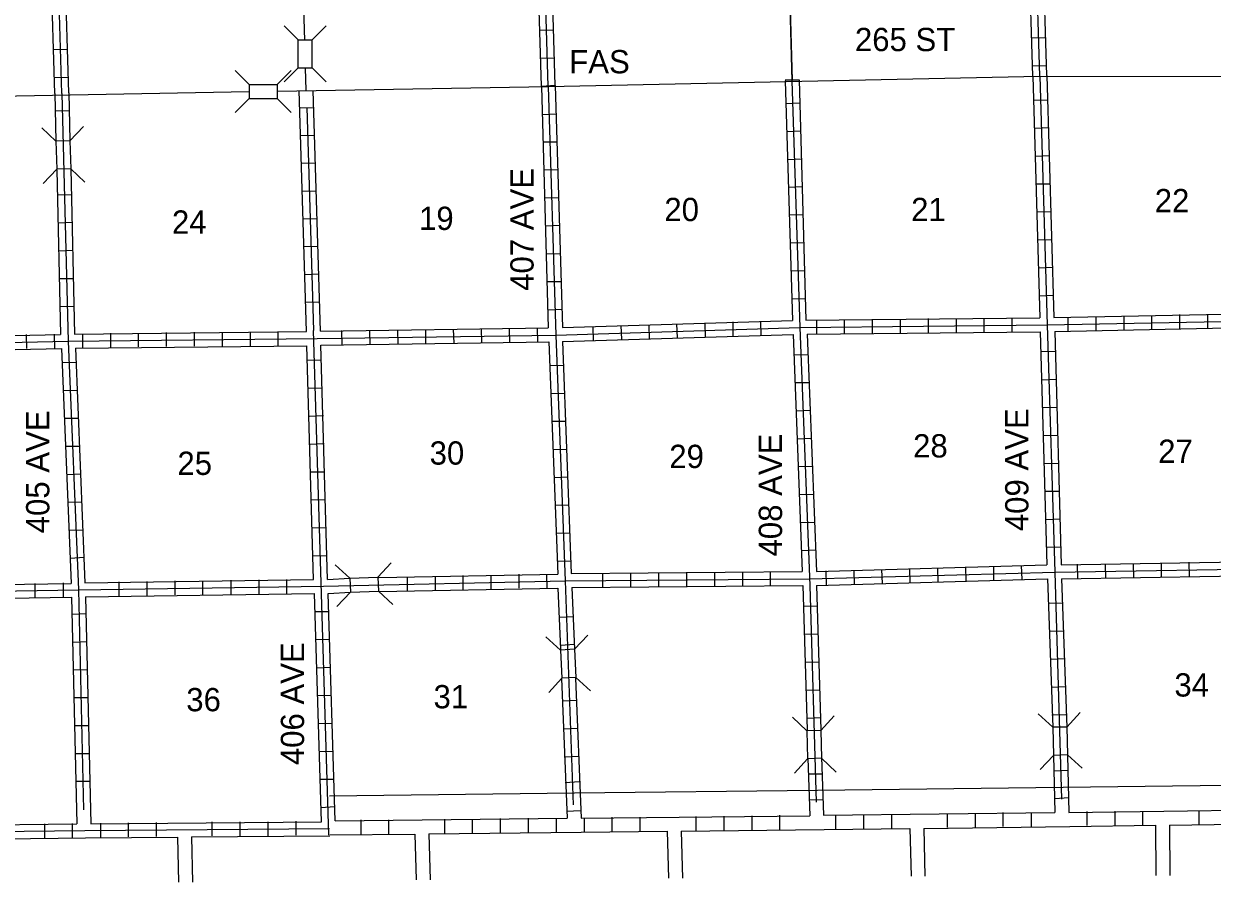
# Model space of a CAD drawing. Extents: x 1640401 to 2170926, y 15777135 to 16153493.
# Drawn here: x 1877118 to 1902645, y 15801382 to 15819812 of the extents above; entities that cross this region are included whole.
import ezdxf

# ---------------------------------------------------------------- set-up
doc = ezdxf.new("R2010")
doc.units = 0
for name, color, linetype in [('L14', 7, 'Continuous'), ('L18', 7, 'Continuous'), ('L21', 7, 'Continuous'), ('L30', 7, 'Continuous'), ('L4', 7, 'Continuous'), ('L53', 7, 'Continuous'), ('L8', 7, 'Continuous')]:
    doc.layers.add(name, color=color, linetype=linetype)

msp = doc.modelspace()

# ---------------------------------------------------------------- linework, layer by layer
at = {"layer": 'L18'}
for p, q in [((1883010, 15819466), (1882709, 15819767)), ((1883311, 15819466), (1883612, 15819767)), ((1883010, 15819466), (1883311, 15819466)), ((1883010, 15818864), (1883010, 15819466)), ((1883311, 15818864), (1883311, 15819466)), ((1881959, 15818505), (1881658, 15818806)), ((1882561, 15818505), (1882862, 15818806)), ((1883010, 15818864), (1882709, 15818568)), ((1883010, 15818864), (1883311, 15818864)), ((1883311, 15818864), (1883612, 15818568)), ((1881959, 15818505), (1881959, 15818209)), ((1881959, 15818505), (1882561, 15818505)), ((1882561, 15818505), (1882561, 15818209)), ((1881959, 15818209), (1881658, 15817908)), ((1881959, 15818209), (1882561, 15818209)), ((1882561, 15818209), (1882862, 15817908)), ((1877809, 15817291), (1877503, 15817581)), ((1878110, 15817301), (1878401, 15817608)), ((1878110, 15817301), (1877809, 15817291)), ((1877809, 15817291), (1877825, 15816689)), ((1878110, 15817301), (1878126, 15816699)), ((1877825, 15816689), (1877535, 15816383)), ((1878126, 15816699), (1877825, 15816689)), ((1878126, 15816699), (1878432, 15816409)), ((1884124, 15807908), (1883807, 15808198)), ((1884726, 15807934), (1885011, 15808241)), ((1884124, 15807908), (1884726, 15807934)), ((1884124, 15807908), (1884135, 15807607)), ((1884726, 15807934), (1884737, 15807634)), ((1884135, 15807607), (1883844, 15807301)), ((1884135, 15807607), (1884737, 15807634)), ((1884737, 15807634), (1885043, 15807343)), ((1888950, 15806382), (1889235, 15806688)), ((1888649, 15806366), (1888332, 15806651)), ((1888950, 15806382), (1888649, 15806366)), ((1888649, 15806366), (1888675, 15805764)), ((1888950, 15806382), (1888976, 15805780)), ((1888675, 15805764), (1888395, 15805458)), ((1888976, 15805780), (1888675, 15805764)), ((1888976, 15805780), (1889293, 15805490)), ((1893934, 15804634), (1893628, 15804925)), ((1894235, 15804640), (1894525, 15804951)), ((1899219, 15804708), (1898908, 15804999)), ((1899520, 15804714), (1899811, 15805025)), ((1894235, 15804640), (1893934, 15804634)), ((1893934, 15804634), (1893950, 15804032)), ((1894235, 15804640), (1894251, 15804043)), ((1899520, 15804714), (1899219, 15804708)), ((1899219, 15804708), (1899235, 15804106)), ((1899520, 15804714), (1899536, 15804117)), ((1899536, 15804117), (1899235, 15804106)), ((1899536, 15804117), (1899853, 15803827)), ((1893950, 15804032), (1893670, 15803726)), ((1894251, 15804043), (1893950, 15804032)), ((1894251, 15804043), (1894568, 15803747)), ((1899235, 15804106), (1898950, 15803800))]:
    msp.add_line(p, q, dxfattribs=at)
at = {"layer": 'L4'}
for points in [[(1883153, 15819456), (1882545, 15839652)], [(1893478, 15823781), (1893620, 15818596)], [(1882567, 15818368), (1888385, 15818468), (1898945, 15818685)], [(1883184, 15818384), (1883168, 15818859)], [(1898945, 15818690), (1904077, 15818680)], [(1875037, 15818231), (1881959, 15818357)]]:
    msp.add_lwpolyline(points, dxfattribs=at)
at = {"layer": 'L53'}
for points in [[(1901426, 15802607), (1901437, 15801524)], [(1901727, 15802607), (1901732, 15801524)], [(1880418, 15802348), (1880444, 15801382)], [(1880719, 15802359), (1880745, 15801382)], [(1885518, 15802417), (1885544, 15801435)], [(1885819, 15802422), (1885845, 15801435)], [(1890940, 15802475), (1890967, 15801466)], [(1891241, 15802480), (1891268, 15801466)], [(1896152, 15802538), (1896178, 15801509)], [(1896453, 15802538), (1896474, 15801509)]]:
    msp.add_lwpolyline(points, dxfattribs=at)
at = {"layer": 'L8'}
for p, q in [((1888501, 15819672), (1888200, 15819667)), ((1898765, 15819508), (1899066, 15819514)), ((1877762, 15819260), (1878058, 15819265)), ((1888517, 15819075), (1888216, 15819065)), ((1877778, 15818658), (1878079, 15818664)), ((1898786, 15818906), (1899082, 15818917)), ((1888237, 15818468), (1888533, 15818484)), ((1888533, 15818484), (1888237, 15818468)), ((1893770, 15818600), (1893469, 15818600)), ((1899108, 15818172), (1898807, 15818167)), ((1878094, 15817940), (1877794, 15817935)), ((1883047, 15818009), (1883345, 15818018)), ((1893786, 15818109), (1893485, 15818093)), ((1888253, 15817866), (1888554, 15817882)), ((1883065, 15817412), (1883363, 15817422)), ((1893802, 15817507), (1893501, 15817491)), ((1899124, 15817576), (1898828, 15817565)), ((1888269, 15817275), (1888570, 15817280)), ((1893818, 15816905), (1893517, 15816889)), ((1899145, 15816974), (1898844, 15816963)), ((1883083, 15816816), (1883381, 15816825)), ((1888285, 15816673), (1888586, 15816684)), ((1899161, 15816372), (1898860, 15816367)), ((1878142, 15816140), (1877841, 15816134)), ((1883102, 15816220), (1883400, 15816229)), ((1893844, 15816309), (1893543, 15816298)), ((1888311, 15816076), (1888612, 15816082)), ((1883120, 15815623), (1883418, 15815633)), ((1893860, 15815707), (1893559, 15815701)), ((1899177, 15815775), (1898876, 15815765)), ((1878153, 15815543), (1877852, 15815532)), ((1888327, 15815474), (1888628, 15815485)), ((1893876, 15815110), (1893575, 15815099)), ((1899203, 15815173), (1898902, 15815168)), ((1878168, 15814941), (1877867, 15814931)), ((1883138, 15815027), (1883436, 15815036)), ((1888343, 15814872), (1888644, 15814883)), ((1878184, 15814339), (1877883, 15814334)), ((1883157, 15814431), (1883455, 15814440)), ((1893892, 15814508), (1893591, 15814498)), ((1899219, 15814577), (1898918, 15814566)), ((1888359, 15814276), (1888659, 15814281)), ((1883175, 15813834), (1883473, 15813844)), ((1893918, 15813906), (1893617, 15813901)), ((1899235, 15813975), (1898934, 15813964)), ((1878200, 15813743), (1877899, 15813732)), ((1888374, 15813674), (1888675, 15813684)), ((1901944, 15813568), (1901944, 15813267)), ((1902540, 15813574), (1902540, 15813273)), ((1889341, 15813315), (1889351, 15813014)), ((1889942, 15813331), (1889953, 15813035)), ((1890544, 15813346), (1890550, 15813051)), ((1891141, 15813368), (1891152, 15813067)), ((1891743, 15813389), (1891753, 15813093)), ((1892345, 15813410), (1892350, 15813109)), ((1892941, 15813426), (1892952, 15813125)), ((1894145, 15813447), (1894145, 15813151)), ((1894742, 15813457), (1894742, 15813156)), ((1895344, 15813468), (1895344, 15813167)), ((1895940, 15813473), (1895940, 15813172)), ((1896542, 15813484), (1896542, 15813183)), ((1897144, 15813484), (1897144, 15813183)), ((1897741, 15813489), (1897741, 15813193)), ((1898343, 15813500), (1898343, 15813199)), ((1899541, 15813515), (1899541, 15813214)), ((1900143, 15813526), (1900143, 15813225)), ((1900745, 15813542), (1900745, 15813241)), ((1901342, 15813547), (1901342, 15813251)), ((1877186, 15812840), (1877176, 15813141)), ((1877783, 15812850), (1877778, 15813151)), ((1878385, 15812855), (1878385, 15813156)), ((1878987, 15812866), (1878987, 15813167)), ((1879583, 15812877), (1879583, 15813172)), ((1880185, 15812882), (1880185, 15813183)), ((1880787, 15812892), (1880787, 15813193)), ((1881384, 15812892), (1881384, 15813193)), ((1881986, 15812898), (1881986, 15813199)), ((1882582, 15812908), (1882582, 15813209)), ((1883945, 15813225), (1883950, 15812924)), ((1884541, 15813230), (1884552, 15812935)), ((1885143, 15813241), (1885154, 15812940)), ((1885745, 15813251), (1885750, 15812950)), ((1886342, 15813257), (1886352, 15812956)), ((1886944, 15813267), (1886949, 15812966)), ((1887545, 15813273), (1887551, 15812972)), ((1888142, 15813283), (1888153, 15812982)), ((1878237, 15812539), (1877936, 15812533)), ((1883512, 15812591), (1883211, 15812581)), ((1893960, 15812708), (1893659, 15812697)), ((1899267, 15812776), (1898966, 15812766)), ((1888417, 15812475), (1888718, 15812481)), ((1893987, 15812106), (1893686, 15812100)), ((1899283, 15812174), (1898987, 15812164)), ((1878258, 15811942), (1877962, 15811931)), ((1883527, 15811990), (1883227, 15811984)), ((1888443, 15811873), (1888744, 15811884)), ((1899298, 15811572), (1899003, 15811567)), ((1878285, 15811340), (1877984, 15811335)), ((1883554, 15811393), (1883253, 15811382)), ((1888459, 15811277), (1888760, 15811282)), ((1894003, 15811509), (1893702, 15811498)), ((1883570, 15810791), (1883269, 15810780)), ((1894024, 15810907), (1893728, 15810897)), ((1899325, 15810976), (1899024, 15810965)), ((1878311, 15810738), (1878010, 15810733)), ((1888485, 15810675), (1888786, 15810680)), ((1894050, 15810305), (1893749, 15810300)), ((1899341, 15810374), (1899045, 15810363)), ((1878337, 15810142), (1878042, 15810131)), ((1883586, 15810189), (1883285, 15810184)), ((1888512, 15810073), (1888807, 15810083)), ((1899362, 15809772), (1899061, 15809767)), ((1878369, 15809540), (1878068, 15809534)), ((1883601, 15809592), (1883300, 15809582)), ((1888533, 15809476), (1888834, 15809482)), ((1894077, 15809709), (1893776, 15809698)), ((1883617, 15808990), (1883316, 15808980)), ((1894103, 15809107), (1893802, 15809101)), ((1899378, 15809175), (1899077, 15809165)), ((1878395, 15808943), (1878094, 15808932)), ((1888554, 15808874), (1888850, 15808885)), ((1894119, 15808510), (1893828, 15808499)), ((1899393, 15808573), (1899092, 15808568)), ((1878417, 15808352), (1878116, 15808330)), ((1883633, 15808389), (1883332, 15808383)), ((1888575, 15808272), (1888876, 15808283)), ((1899758, 15807908), (1899752, 15808209)), ((1900360, 15807913), (1900349, 15808214)), ((1900962, 15807924), (1900951, 15808225)), ((1901558, 15807934), (1901553, 15808230)), ((1902160, 15807950), (1902149, 15808251)), ((1885961, 15807649), (1885961, 15807950)), ((1886558, 15807665), (1886558, 15807966)), ((1887160, 15807676), (1887160, 15807977)), ((1887762, 15807692), (1887762, 15807993)), ((1888359, 15807697), (1888353, 15807998)), ((1889557, 15807718), (1889557, 15808014)), ((1890159, 15807723), (1890159, 15808024)), ((1890761, 15807723), (1890761, 15808024)), ((1891357, 15807734), (1891357, 15808035)), ((1891959, 15807739), (1891959, 15808040)), ((1892561, 15807739), (1892561, 15808040)), ((1893158, 15807750), (1893158, 15808051)), ((1894362, 15807765), (1894351, 15808066)), ((1894958, 15807781), (1894953, 15808082)), ((1895560, 15807797), (1895550, 15808098)), ((1896157, 15807818), (1896152, 15808114)), ((1896759, 15807834), (1896753, 15808130)), ((1897361, 15807850), (1897350, 15808151)), ((1897957, 15807866), (1897952, 15808167)), ((1898559, 15807882), (1898549, 15808183)), ((1877366, 15807501), (1877366, 15807797)), ((1877968, 15807507), (1877968, 15807808)), ((1879166, 15807533), (1879166, 15807834)), ((1879768, 15807538), (1879768, 15807839)), ((1880370, 15807549), (1880370, 15807850)), ((1880967, 15807560), (1880967, 15807855)), ((1881569, 15807565), (1881569, 15807866)), ((1882171, 15807575), (1882171, 15807876)), ((1882767, 15807581), (1882767, 15807882)), ((1885360, 15807639), (1885360, 15807940)), ((1883675, 15807190), (1883374, 15807185)), ((1894166, 15807306), (1893865, 15807301)), ((1899425, 15807375), (1899135, 15807364)), ((1878454, 15807142), (1878153, 15807132)), ((1888617, 15807074), (1888918, 15807084)), ((1894182, 15806709), (1893887, 15806699)), ((1899451, 15806773), (1899151, 15806768)), ((1878469, 15806541), (1878168, 15806530)), ((1883691, 15806593), (1883395, 15806583)), ((1888644, 15806472), (1888945, 15806493)), ((1899467, 15806176), (1899166, 15806166)), ((1878485, 15805939), (1878184, 15805933)), ((1883712, 15805991), (1883411, 15805981)), ((1894203, 15806108), (1893902, 15806097)), ((1883728, 15805389), (1883427, 15805384)), ((1894219, 15805506), (1893918, 15805500)), ((1899483, 15805574), (1899182, 15805564)), ((1878496, 15805342), (1878195, 15805342)), ((1888686, 15805273), (1888987, 15805289)), ((1894235, 15804909), (1893934, 15804898)), ((1899499, 15804972), (1899203, 15804967)), ((1878512, 15804740), (1878211, 15804740)), ((1883744, 15804793), (1883443, 15804782)), ((1888707, 15804677), (1889008, 15804692)), ((1878527, 15804138), (1878226, 15804138)), ((1883770, 15804191), (1883469, 15804180)), ((1888728, 15804075), (1889024, 15804091)), ((1894267, 15803705), (1893966, 15803700)), ((1899541, 15803784), (1899240, 15803763)), ((1878533, 15803541), (1878237, 15803541)), ((1883786, 15803589), (1883485, 15803584)), ((1888744, 15803526), (1889045, 15803541)), ((1894283, 15803151), (1893987, 15803140)), ((1899568, 15803193), (1899267, 15803172)), ((1883802, 15802998), (1883501, 15802982)), ((1888776, 15802908), (1889077, 15802924)), ((1895761, 15802538), (1895761, 15802839)), ((1896959, 15802559), (1896959, 15802855)), ((1897561, 15802565), (1897561, 15802866)), ((1898158, 15802575), (1898158, 15802876)), ((1898760, 15802580), (1898760, 15802881)), ((1899958, 15802602), (1899958, 15802897)), ((1900560, 15802607), (1900560, 15802908)), ((1901157, 15802607), (1901157, 15802908)), ((1902361, 15802623), (1902361, 15802924)), ((1877567, 15802332), (1877567, 15802633)), ((1878168, 15802343), (1878168, 15802639)), ((1878770, 15802348), (1878770, 15802649)), ((1879367, 15802359), (1879367, 15802660)), ((1879969, 15802364), (1879969, 15802665)), ((1881167, 15802375), (1881167, 15802676)), ((1881769, 15802380), (1881769, 15802681)), ((1882366, 15802380), (1882366, 15802681)), ((1882968, 15802390), (1882968, 15802691)), ((1884362, 15802417), (1884362, 15802718)), ((1884958, 15802422), (1884958, 15802723)), ((1886162, 15802433), (1886162, 15802734)), ((1886759, 15802443), (1886759, 15802739)), ((1887361, 15802448), (1887361, 15802749)), ((1887957, 15802459), (1887957, 15802760)), ((1888559, 15802459), (1888559, 15802760)), ((1889161, 15802464), (1889161, 15802765)), ((1889758, 15802475), (1889758, 15802776)), ((1890360, 15802480), (1890360, 15802781)), ((1891558, 15802491), (1891558, 15802792)), ((1892160, 15802501), (1892160, 15802797)), ((1892762, 15802507), (1892762, 15802808)), ((1893359, 15802517), (1893359, 15802818)), ((1894557, 15802522), (1894557, 15802823)), ((1895159, 15802533), (1895159, 15802834))]:
    msp.add_line(p, q, dxfattribs=at)
for points in [[(1888385, 15818468), (1888227, 15823833), (1888052, 15829139), (1887878, 15834493), (1887783, 15839726), (1887704, 15844990)], [(1893058, 15845159), (1893137, 15839889), (1893174, 15834599), (1893332, 15829250), (1893475, 15823922), (1893617, 15818590)], [(1898945, 15818685), (1898786, 15823849), (1898649, 15829308), (1898533, 15834657), (1898454, 15839900)], [(1877936, 15818315), (1877778, 15823674), (1877577, 15828965), (1877276, 15834240)], [(1898792, 15818685), (1898633, 15823849)], [(1899092, 15818700), (1898934, 15823859)], [(1877783, 15818315), (1877625, 15823558)], [(1878084, 15818331), (1877926, 15823548)], [(1888237, 15818473), (1888100, 15822909)], [(1888533, 15818484), (1888401, 15822935)], [(1898792, 15818685), (1898945, 15813500)], [(1898945, 15818685), (1899103, 15813346), (1899261, 15808040), (1899409, 15803167)], [(1899092, 15818700), (1899240, 15813505)], [(1888237, 15818468), (1888385, 15813283)], [(1888385, 15818468), (1888543, 15813130), (1888744, 15807850), (1888918, 15803040)], [(1888533, 15818484), (1888686, 15813288)], [(1893469, 15818590), (1893628, 15813442)], [(1893617, 15818590), (1893786, 15813288), (1894003, 15807750), (1894135, 15803098)], [(1893770, 15818605), (1893918, 15813447)], [(1877783, 15818315), (1877809, 15817291)], [(1877936, 15818315), (1878068, 15812998), (1878295, 15807660), (1878401, 15802934)], [(1878084, 15818326), (1878110, 15817307)], [(1883193, 15813207), (1883034, 15818376)], [(1883493, 15813216), (1883334, 15818381)], [(1883196, 15818013), (1883343, 15813230)], [(1877825, 15816673), (1877910, 15813141)], [(1878126, 15816699), (1878211, 15813151)], [(1899240, 15813505), (1904341, 15813605)], [(1883417, 15813056), (1888543, 15813130), (1893786, 15813288), (1899103, 15813346), (1904341, 15813447)], [(1888686, 15813288), (1893628, 15813442)], [(1893918, 15813447), (1898945, 15813500)], [(1899261, 15813209), (1904341, 15813310)], [(1867588, 15812813), (1872794, 15812882), (1878068, 15812998), (1883417, 15813056)], [(1872936, 15813035), (1877910, 15813141)], [(1878211, 15813151), (1883193, 15813207)], [(1883670, 15802390), (1883343, 15813230)], [(1883493, 15813216), (1888385, 15813283)], [(1888691, 15812993), (1893644, 15813141)], [(1893644, 15813141), (1893834, 15808051)], [(1893945, 15813151), (1898950, 15813199)], [(1893945, 15813151), (1894145, 15808056)], [(1898950, 15813199), (1899092, 15808193)], [(1899261, 15813209), (1899399, 15808198)], [(1872952, 15812734), (1877926, 15812840)], [(1877926, 15812840), (1878137, 15807797)], [(1878226, 15812850), (1883200, 15812898)], [(1878226, 15812850), (1878432, 15807808)], [(1883343, 15807882), (1883200, 15812898)], [(1883501, 15812914), (1888395, 15812982)], [(1883644, 15807882), (1883501, 15812914)], [(1888395, 15812982), (1888586, 15807998)], [(1888691, 15812993), (1888876, 15808008)], [(1883559, 15807739), (1888744, 15807850), (1894003, 15807897), (1899261, 15808040), (1904499, 15808125), (1909731, 15808198), (1915001, 15808251)], [(1899399, 15808198), (1904499, 15808283), (1909731, 15808357), (1914853, 15808399)], [(1884742, 15807924), (1888586, 15807998)], [(1888876, 15808008), (1893834, 15808051)], [(1894145, 15808056), (1899092, 15808193)], [(1899409, 15807897), (1904499, 15807982), (1909731, 15808056), (1914853, 15808098)], [(1867767, 15807507), (1872962, 15807575), (1878295, 15807660), (1883559, 15807739)], [(1873100, 15807723), (1878137, 15807797)], [(1878432, 15807808), (1883343, 15807882)], [(1883644, 15807882), (1884119, 15807908)], [(1884742, 15807623), (1888591, 15807697)], [(1888591, 15807697), (1888649, 15806382)], [(1888892, 15807707), (1893850, 15807750)], [(1888892, 15807707), (1888950, 15806382)], [(1893850, 15807750), (1893945, 15804650)], [(1894145, 15807755), (1899108, 15807892)], [(1894145, 15807755), (1894240, 15804650)], [(1899108, 15807892), (1899219, 15804714)], [(1899409, 15807897), (1899520, 15804714)], [(1873121, 15807422), (1878142, 15807501)], [(1878142, 15807501), (1878258, 15802633)], [(1878443, 15807507), (1883359, 15807581)], [(1878443, 15807507), (1878559, 15802633)], [(1883512, 15802681), (1883359, 15807581)], [(1883659, 15807581), (1884135, 15807607)], [(1883807, 15802697), (1883659, 15807581)], [(1888670, 15805759), (1888786, 15802760)], [(1888966, 15805764), (1889087, 15802760)], [(1893960, 15804048), (1894003, 15802808)], [(1894251, 15804064), (1894293, 15802818)], [(1899235, 15804101), (1899267, 15802876)], [(1899536, 15804106), (1899568, 15802881)], [(1883686, 15803240), (1888950, 15803299), (1894166, 15803357), (1899441, 15803425), (1904737, 15803489), (1909916, 15803547), (1915143, 15803605)], [(1894293, 15802818), (1899267, 15802876)], [(1899568, 15802881), (1903649, 15802934)], [(1873337, 15802575), (1878258, 15802633)], [(1878559, 15802633), (1883512, 15802681)], [(1883807, 15802697), (1888786, 15802760)], [(1889087, 15802760), (1894003, 15802808)], [(1896453, 15802538), (1899583, 15802580), (1901426, 15802607)], [(1901727, 15802607), (1903649, 15802633)], [(1867968, 15802380), (1873211, 15802433), (1878432, 15802491), (1883686, 15802538)], [(1875486, 15802301), (1878443, 15802332), (1880418, 15802348)], [(1880719, 15802359), (1883691, 15802380)], [(1883691, 15802401), (1885518, 15802417)], [(1885819, 15802422), (1889092, 15802459), (1890940, 15802475)], [(1891241, 15802480), (1894309, 15802517), (1896152, 15802538)]]:
    msp.add_lwpolyline(points, dxfattribs=at)

# ---------------------------------------------------------------- texts
at = {"layer": 'L14'}
for s, p in [('22', (1901410, 15815765)), ('19', (1885608, 15815385)), ('20', (1890877, 15815575)), ('21', (1896178, 15815575)), ('24', (1880301, 15815305)), ('28', (1896220, 15810501)), ('30', (1885835, 15810347)), ('29', (1890983, 15810274)), ('27', (1901484, 15810384)), ('25', (1880418, 15810126)), ('34', (1901833, 15805368)), ('36', (1880608, 15805052)), ('31', (1885919, 15805115))]:
    msp.add_text(s, height=500, rotation=360, dxfattribs=at).set_placement(p)
at = {"layer": 'L21'}
msp.add_text('FAS', height=500, rotation=360, dxfattribs=at).set_placement((1888834, 15818748))
at = {"layer": 'L30'}
for s, rotation, p in [('265 ST', 360, (1894970, 15819224)), ('407 AVE', 90, (1888069, 15814078)), ('409 AVE', 90, (1898697, 15808918)), ('405 AVE', 90, (1877667, 15808873)), ('408 AVE', 90, (1893405, 15808375)), ('406 AVE', 90, (1883139, 15803895))]:
    msp.add_text(s, height=500, rotation=rotation, dxfattribs=at).set_placement(p)

doc.saveas('drawing.dxf')
